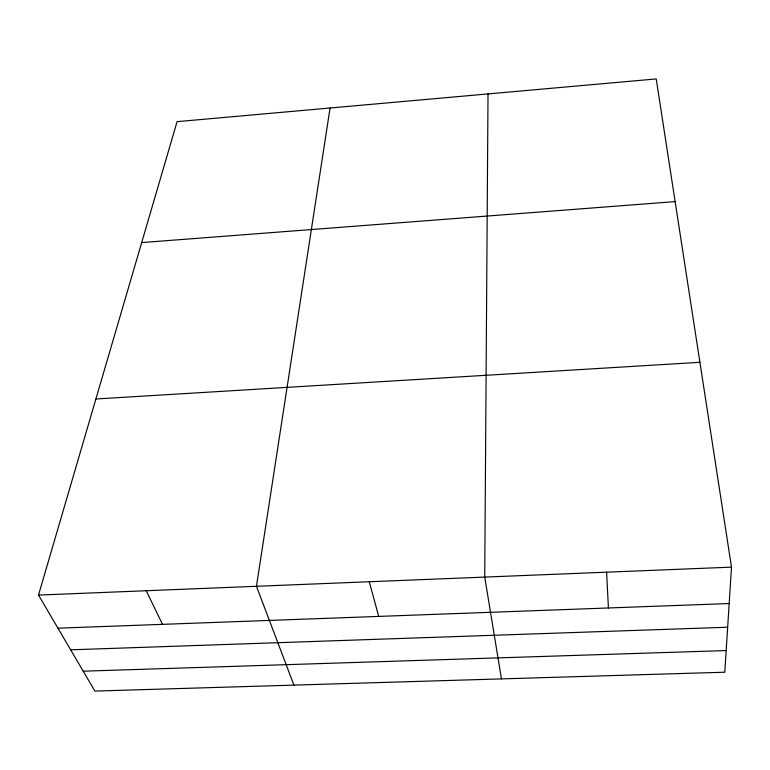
<?xml version="1.0" encoding="UTF-8"?>
<svg xmlns="http://www.w3.org/2000/svg" width="770" height="770" viewBox="0 0 770 770"><rect width="100%" height="100%" fill="white"/><g stroke="black" fill="none" stroke-linecap="round" stroke-linejoin="round"><path stroke-width="1.16" d="M488.016 93.921L484.734 577.086L501.453 678.899M731.5 567.144L724.801 672.21L94.893 691.075L38.5 595.075L177.081 121.65L656.213 78.925L731.5 567.144L38.5 595.075M330.07 108.012L256.458 586.288L293.909 685.117M141.68 242.589L675.136 201.605M95.904 398.985L699.911 362.304M57.943 628.185L729.18 603.536M70.657 649.822L727.669 627.232M83.208 671.19L726.177 650.563M146.233 590.734L162.499 624.345M369.263 581.745L378.705 616.404M606.596 572.177L608.425 607.973"/></g></svg>
